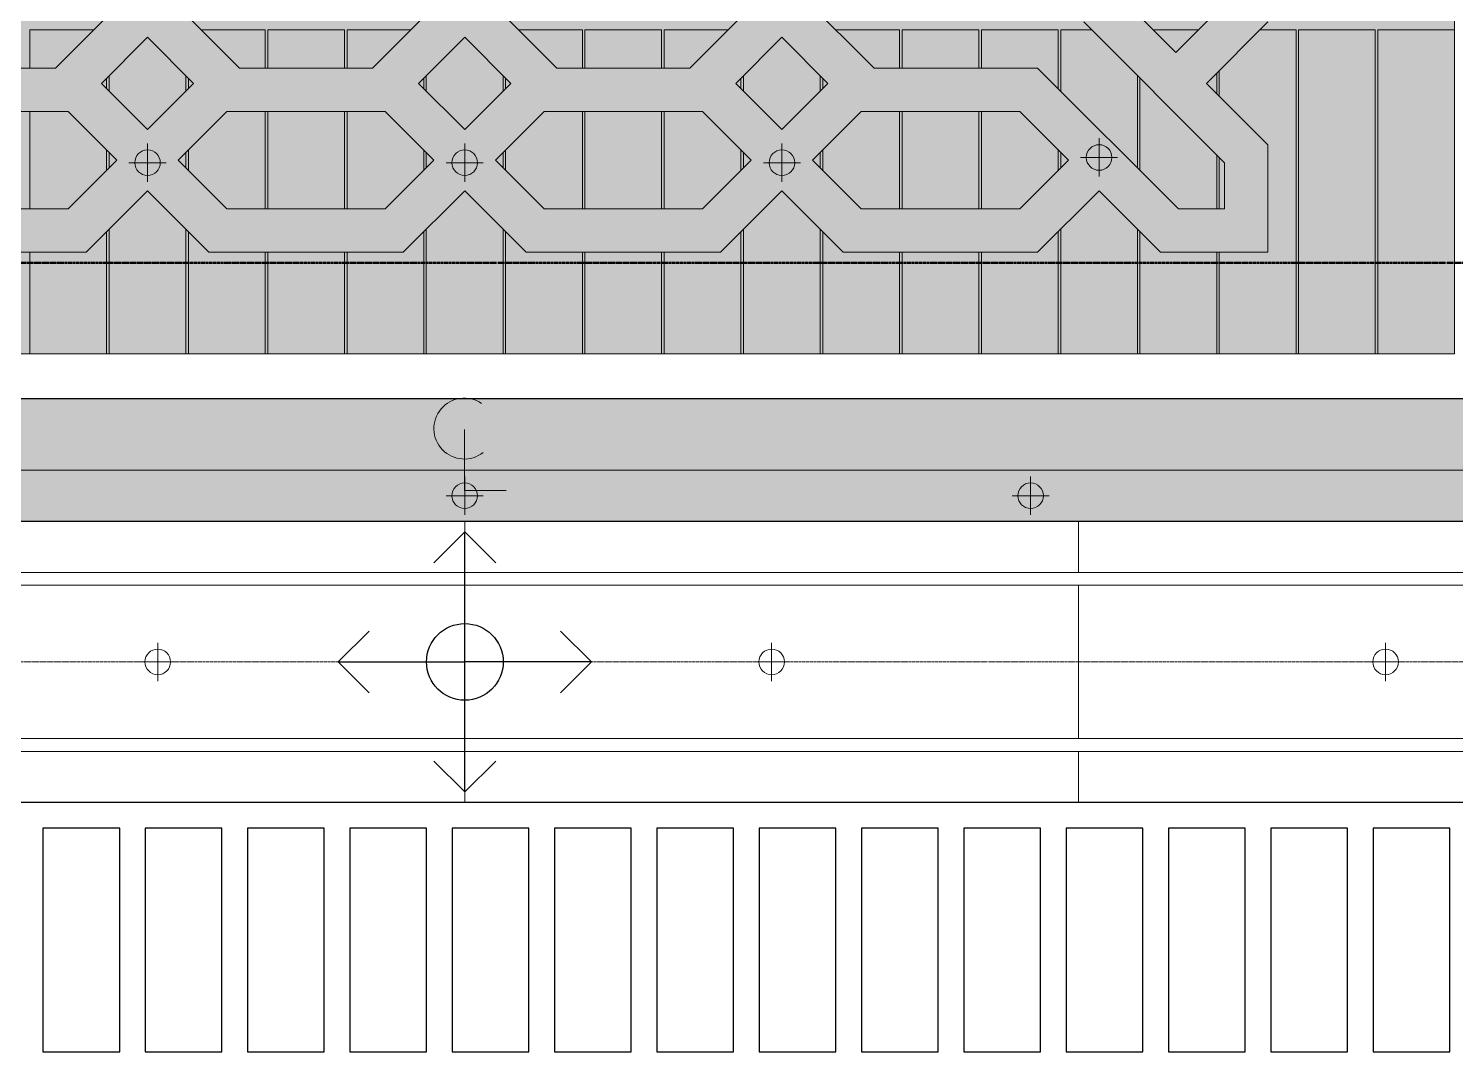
# Model space of a CAD drawing. Header units: millimetres. Extents: x -794334 to -714814, y -17806 to 22403.
# Drawn here: x -763487 to -757909, y 2016 to 6057 of the extents above; entities that cross this region are included whole.
import ezdxf
from ezdxf.xclip import XClip

# ---------------------------------------------------------------- set-up
doc = ezdxf.new("R2010")
doc.units = ezdxf.units.MM
doc.header["$XCLIPFRAME"] = 0
doc.linetypes.add('DPA_Grid _ Level 100', pattern=[10, 5.5, -1.6, 1.3, -1.6])
doc.layers.add('000 - WIPEOUT', color=250, linetype='Continuous')
doc.layers.add('A11_ALU.SOLID SHEET', color=2, linetype='Continuous')
for name, color, linetype, lineweight in [('A-ANNO-NOTE', 3, 'Continuous', 25), ('A-CLNG', 2, 'Continuous', 9), ('A-CLNG-PATT', 2, 'Continuous', 9), ('A-DETL-GENF', 2, 'Continuous', 9), ('A-GENM', 1, 'Continuous', 9), ('A-GLAZ-CURT', 2, 'Continuous', 9), ('E-LITE-EQPM', 2, 'Continuous', 9), ('G-ANNO-SECL', 3, 'Continuous', 9), ('S-GRID', 251, 'Continuous', 9)]:
    doc.layers.add(name, color=color, linetype=linetype, lineweight=lineweight)

# ---------------------------------------------------------------- blocks, each defined once
blk = doc.blocks.new('M_Centreline - Centreline-12570908-4252-01 ENLARGED CONCOURSE LEVEL - REFLECTED CEILING PLAN - SHEET 3')
at = {"layer": 'A-ANNO-NOTE', "lineweight": 18}
for p, q in [((-0.011, 0.592), (-0.011, -1.789)), ((-0.011, -1.789), (1.619, -1.789))]:
    blk.add_line(p, q, dxfattribs=at)
blk.add_arc((-0.011, 0.627), 1.191, 55.7755, 308.0372, dxfattribs=at)
blk = doc.blocks.new('DPA_AN_Setting out - Center-8732820-4252-01 ENLARGED CONCOURSE LEVEL - REFLECTED CEILING PLAN - SHEET 3')
at = {"layer": 'A-ANNO-NOTE'}
for p, q in [((-1.206, 3.877), (0, 5.083)), ((1.206, 3.877), (0, 5.083)), ((0, 0), (0, 5.083)), ((-3.744, 1.206), (-4.95, 0)), ((3.744, 1.206), (4.95, 0)), ((-3.744, -1.206), (-4.95, 0)), ((-4.95, 0), (0, 0)), ((4.95, 0), (0, 0)), ((3.744, -1.206), (4.95, 0)), ((0, -5.083), (0, 0)), ((-1.206, -3.877), (0, -5.083)), ((1.206, -3.877), (0, -5.083))]:
    blk.add_line(p, q, dxfattribs=at)
blk.add_circle((0, 0), 1.5, dxfattribs=at)
blk = doc.blocks.new('*U804')
at = {"layer": 'S-GRID', "linetype": 'DPA_Grid _ Level 100'}
blk.add_line((57942.9, 0), (-14128.9, 0), dxfattribs=at)
blk = doc.blocks.new('System Panel - DPA-AR_Metal Ceiling Rectangular Panel-13139259-4252-01 ENLARGED CONCOURSE LEVEL - REFLECTED CEILING PLAN - SHEET 3')
at = {"layer": 'A-GLAZ-CURT'}
for p, q in [((-735997.4, 4129), (-738397.4, 4129)), ((-738397.4, 4129), (-738397.4, 3929)), ((-738397.4, 3929), (-738397.4, 4129)), ((-738397.4, 4129), (-735997.4, 4129)), ((-735997.4, 3929), (-735997.4, 4129)), ((-735997.4, 4129), (-735997.4, 3929)), ((-738397.4, 3929), (-735997.4, 3929)), ((-735997.4, 3929), (-738397.4, 3929))]:
    blk.add_line(p, q, dxfattribs=at)
blk = doc.blocks.new('System Panel - DPA-AR_Metal Ceiling Rectangular Panel-V26-4252-01 ENLARGED CONCOURSE LEVEL - REFLECTED CEILING PLAN - SHEET 3')
at = {"layer": 'A-GLAZ-CURT'}
for p, q in [((-780057.4, 4129), (-782182.4, 4129)), ((-782182.4, 4129), (-782182.4, 3929)), ((-782182.4, 3929), (-782182.4, 4129)), ((-782182.4, 4129), (-780057.4, 4129)), ((-782182.4, 3929), (-780057.5, 3929)), ((-780057.5, 3929), (-782182.4, 3929))]:
    blk.add_line(p, q, dxfattribs=at)
blk = doc.blocks.new('System Panel - DPA-AR_Metal Ceiling Rectangular Panel-V27-4252-01 ENLARGED CONCOURSE LEVEL - REFLECTED CEILING PLAN - SHEET 3')
at = {"layer": 'A-GLAZ-CURT'}
for p, q in [((-780057.5, 3229), (-782182.4, 3229)), ((-782182.4, 3229), (-782182.4, 3029)), ((-782182.4, 3029), (-782182.4, 3229)), ((-782182.4, 3229), (-780057.5, 3229)), ((-782182.4, 3029), (-780057.4, 3029)), ((-780057.4, 3029), (-782182.4, 3029))]:
    blk.add_line(p, q, dxfattribs=at)
blk = doc.blocks.new('System Panel - DPA-AR_Metal Ceiling Rectangular Panel-V30-4252-01 ENLARGED CONCOURSE LEVEL - REFLECTED CEILING PLAN - SHEET 3')
at = {"layer": 'A-GLAZ-CURT'}
for p, q in [((-773182.4, 3879), (-775582.4, 3879)), ((-775582.4, 3879), (-775582.4, 3279)), ((-775582.4, 3279), (-775582.4, 3879)), ((-775582.4, 3879), (-773182.4, 3879)), ((-773182.4, 3279), (-773182.4, 3879)), ((-773182.4, 3879), (-773182.4, 3279)), ((-775582.4, 3279), (-773182.4, 3279)), ((-773182.4, 3279), (-775582.4, 3279))]:
    blk.add_line(p, q, dxfattribs=at)
blk = doc.blocks.new('System Panel - DPA-AR_Metal Ceiling Rectangular Panel-V29-4252-01 ENLARGED CONCOURSE LEVEL - REFLECTED CEILING PLAN - SHEET 3')
at = {"layer": 'A-GLAZ-CURT'}
for p, q in [((-780057.5, 3879), (-782182.4, 3879)), ((-782182.4, 3879), (-782182.4, 3279)), ((-782182.4, 3279), (-782182.4, 3879)), ((-782182.4, 3879), (-780057.5, 3879)), ((-782182.4, 3279), (-780057.5, 3279)), ((-780057.5, 3279), (-782182.4, 3279))]:
    blk.add_line(p, q, dxfattribs=at)
blk = doc.blocks.new('PP19 Double Pattern Feature Ceiling - Type 1-V209-4252-01 ENLARGED CONCOURSE LEVEL - REFLECTED CEILING PLAN - SHEET 3')
at = {"layer": 'A-GENM'}
h = blk.add_hatch(color=256, dxfattribs=at)
h.paths.add_polyline_path([(269.1, -1809.1), (1028.8, -1809.1), (1268.9, -1569), (1509.1, -1809.1), (2268.8, -1809.1), (2508.9, -1569), (2749.1, -1809.1), (3169.3, -1809.1), (3169.3, -1388.9), (2929.1, -1148.8), (3169.3, -908.7), (3169.3, -269), (2869.1, 31.2), (3169.3, 331.3), (3169.3, 971), (2929.1, 1211.2), (3169.3, 1451.3), (3169.3, 1871.5), (2749.1, 1871.5), (2508.9, 1631.4), (2268.8, 1871.5), (1509.1, 1871.5), (1268.9, 1631.4), (1028.8, 1871.5), (269.1, 1871.5), (28.9, 1631.4), (-211.2, 1871.5), (-970.9, 1871.5), (-1211.1, 1631.4), (-1451.2, 1871.5), (-2210.9, 1871.5), (-2451.1, 1631.4), (-2691.2, 1871.5), (-3111.4, 1871.5), (-3111.4, 1451.3), (-2871.3, 1211.2), (-3111.4, 971), (-3111.4, 331.3), (-2811.2, 31.2), (-3111.4, -269), (-3111.4, -908.7), (-2871.3, -1148.8), (-3111.4, -1388.9), (-3111.4, -1809.1), (-2691.2, -1809.1), (-2451.1, -1569), (-2210.9, -1809.1), (-1451.2, -1809.1), (-1211.1, -1569), (-970.9, -1809.1), (-211.2, -1809.1), (28.9, -1569)])
h.paths.add_polyline_path([(958.5, -1639.3), (339.4, -1639.3), (149, -1448.9), (339.4, -1258.5), (958.5, -1258.5), (1148.9, -1448.9)])
h.paths.add_polyline_path([(1736.1, -1639.3), (1579.4, -1639.3), (1389, -1448.9), (1579.4, -1258.5), (2198.5, -1258.5), (2388.9, -1448.9), (2198.5, -1639.3)])
h.paths.add_polyline_path([(-900.6, -1639.3), (-1091, -1448.9), (-900.6, -1258.5), (-281.5, -1258.5), (-91.1, -1448.9), (-281.5, -1639.3), (-435.9, -1639.3)])
h.paths.add_polyline_path([(-2140.6, -1639.3), (-2331, -1448.9), (-2140.6, -1258.5), (-1521.5, -1258.5), (-1331.1, -1448.9), (-1521.9, -1639.3)])
h.paths.add_polyline_path([(2999.5, -1639.3), (2819.4, -1639.3), (2268.8, -1088.8), (1629.1, -1088.8), (1353.8, -813.5), (1353.8, -664.3), (1964.4, -53.7), (2233.7, -53.7), (2448.9, -269), (2448.9, -908.7), (2999.5, -1459.2)])
h.paths.add_polyline_path([(-2941.6, -1639.3), (-2941.6, -1459.2), (-2391, -908.7), (-2391, -269), (-2175.8, -53.7), (-1906.5, -53.7), (-1295.9, -664.3), (-1295.9, -813.5), (-1571.2, -1088.8), (-2210.9, -1088.8), (-2761.5, -1639.3)])
h.paths.add_polyline_path([(1268.9, -1328.9), (1088.9, -1148.8), (1268.9, -968.7), (1449, -1148.8), (1354.9, -1242.9)])
h.paths.add_polyline_path([(-1211.1, -1328.9), (-1391.1, -1148.8), (-1211.1, -968.7), (-1031, -1148.8), (-1125.1, -1242.9)])
h.paths.add_polyline_path([(28.9, -1328.9), (-151.1, -1148.8), (28.9, -968.7), (209, -1148.8)])
h.paths.add_polyline_path([(650.1, -1088.8), (389.1, -1088.8), (113.8, -813.5), (113.8, -583.7), (608.6, -88.9), (1184.1, -664.3), (1184.1, -813.5), (908.8, -1088.8)])
h.paths.add_polyline_path([(-331.2, -1088.8), (-850.9, -1088.8), (-1126.2, -813.5), (-1126.2, -664.3), (-550.7, -88.9), (-55.9, -583.7), (-55.9, -813.5)])
h.paths.add_polyline_path([(2809.1, -1028.7), (2618.7, -838.3), (2618.7, -219.2), (2749.1, -88.9), (2999.5, -339.3), (2999.5, -838.3), (2822.1, -1015.7)])
h.paths.add_polyline_path([(-2751.2, -1028.7), (-2941.6, -838.3), (-2941.6, -339.3), (-2691.2, -88.9), (-2560.8, -219.2), (-2560.8, -838.3), (-2608, -885.5)])
h.paths.add_polyline_path([(1268.9, -509.1), (728.7, 31.2), (1268.9, 571.4), (1809.2, 31.2), (1736.1, -41.9)])
h.paths.add_polyline_path([(-1211.1, -509.1), (-1751.3, 31.2), (-1211.1, 571.4), (-670.8, 31.2)])
h.paths.add_polyline_path([(28.9, -428.4), (-430.7, 31.2), (28.9, 490.8), (488.6, 31.2)])
h.paths.add_polyline_path([(2508.9, -88.9), (2388.9, 31.2), (2508.9, 151.2), (2629, 31.2)])
h.paths.add_polyline_path([(-2451.1, -88.9), (-2571.1, 31.2), (-2451.1, 151.2), (-2331, 31.2)])
h.paths.add_polyline_path([(1964.4, 116.1), (1353.8, 726.7), (1353.8, 875.8), (1629.1, 1151.1), (2268.8, 1151.1), (2819.4, 1701.7), (2999.5, 1701.7), (2999.5, 1521.6), (2448.9, 971), (2448.9, 331.3), (2233.7, 116.1)])
h.paths.add_polyline_path([(-2175.8, 116.1), (-2391, 331.3), (-2391, 971), (-2941.6, 1521.6), (-2941.6, 1701.7), (-2761.5, 1701.7), (-2210.9, 1151.1), (-1571.2, 1151.1), (-1295.9, 875.8), (-1295.9, 726.7), (-1906.5, 116.1)])
h.paths.add_polyline_path([(608.6, 151.2), (113.8, 646), (113.8, 875.8), (389.1, 1151.1), (908.8, 1151.1), (1184.1, 875.8), (1184.1, 726.7)])
h.paths.add_polyline_path([(2749.1, 151.2), (2618.7, 281.6), (2618.7, 900.7), (2809.1, 1091.1), (2999.5, 900.7), (2999.5, 401.7), (2822.1, 224.3)])
h.paths.add_polyline_path([(-550.7, 151.2), (-1126.2, 726.7), (-1126.2, 875.8), (-850.9, 1151.1), (-331.2, 1151.1), (-55.9, 875.8), (-55.9, 646), (-435.9, 266.1)])
h.paths.add_polyline_path([(-2691.2, 151.2), (-2941.6, 401.7), (-2941.6, 900.7), (-2751.2, 1091.1), (-2560.8, 900.7), (-2560.8, 281.6), (-2608, 234.4)])
h.paths.add_polyline_path([(1268.9, 1031.1), (1088.9, 1211.2), (1268.9, 1391.2), (1449, 1211.2)])
h.paths.add_polyline_path([(28.9, 1031.1), (-151.1, 1211.2), (28.9, 1391.2), (209, 1211.2)])
h.paths.add_polyline_path([(-1211.1, 1031.1), (-1391.1, 1211.2), (-1211.1, 1391.2), (-1031, 1211.2)])
h.paths.add_polyline_path([(650.1, 1320.9), (339.4, 1320.9), (149, 1511.3), (339.4, 1701.7), (958.5, 1701.7), (1148.9, 1511.3), (958.5, 1320.9)])
h.paths.add_polyline_path([(1736.1, 1320.9), (1579.4, 1320.9), (1389, 1511.3), (1579.4, 1701.7), (2198.5, 1701.7), (2388.9, 1511.3), (2198.5, 1320.9)])
h.paths.add_polyline_path([(-900.6, 1320.9), (-1091, 1511.3), (-900.6, 1701.7), (-281.5, 1701.7), (-91.1, 1511.3), (-281.5, 1320.9), (-435.9, 1320.9)])
h.paths.add_polyline_path([(-1521.9, 1320.9), (-2140.6, 1320.9), (-2331, 1511.3), (-2140.6, 1701.7), (-1521.5, 1701.7), (-1331.1, 1511.3), (-1521.5, 1320.9)])
for p, q in [((-1295.9, -813.5), (-1571.2, -1088.8)), ((-1571.2, -1088.8), (-1295.9, -813.5)), ((-850.9, -1088.8), (-1126.2, -813.5)), ((-1126.2, -813.5), (-850.9, -1088.8)), ((-55.9, -813.5), (-331.2, -1088.8)), ((-331.2, -1088.8), (-55.9, -813.5)), ((389.1, -1088.8), (113.8, -813.5)), ((113.8, -813.5), (389.1, -1088.8)), ((1184.1, -813.5), (908.8, -1088.8)), ((908.8, -1088.8), (1184.1, -813.5)), ((1629.1, -1088.8), (1353.8, -813.5)), ((1353.8, -813.5), (1629.1, -1088.8)), ((2809.1, -1028.7), (2618.7, -838.3)), ((2618.7, -838.3), (2809.1, -1028.7)), ((2999.5, -838.3), (2809.1, -1028.7)), ((2809.1, -1028.7), (2999.5, -838.3)), ((2448.9, -908.7), (2999.5, -1459.2)), ((2999.5, -1459.2), (2448.9, -908.7)), ((2929.1, -1148.8), (3169.3, -908.7)), ((3169.3, -908.7), (2929.1, -1148.8)), ((-1391.1, -1148.8), (-1211.1, -968.7)), ((-1211.1, -968.7), (-1391.1, -1148.8)), ((-1211.1, -968.7), (-1031, -1148.8)), ((-1031, -1148.8), (-1211.1, -968.7)), ((-151.1, -1148.8), (28.9, -968.7)), ((28.9, -968.7), (-151.1, -1148.8)), ((28.9, -968.7), (209, -1148.8)), ((209, -1148.8), (28.9, -968.7)), ((1088.9, -1148.8), (1268.9, -968.7)), ((1268.9, -968.7), (1088.9, -1148.8)), ((1268.9, -968.7), (1449, -1148.8)), ((1449, -1148.8), (1268.9, -968.7)), ((-1571.2, -1088.8), (-2210.9, -1088.8)), ((-2210.9, -1088.8), (-1571.2, -1088.8)), ((-331.2, -1088.8), (-850.9, -1088.8)), ((-850.9, -1088.8), (-331.2, -1088.8)), ((908.8, -1088.8), (389.1, -1088.8)), ((389.1, -1088.8), (908.8, -1088.8)), ((2268.8, -1088.8), (1629.1, -1088.8)), ((1629.1, -1088.8), (2268.8, -1088.8)), ((2819.4, -1639.3), (2268.8, -1088.8)), ((2268.8, -1088.8), (2819.4, -1639.3)), ((-1211.1, -1328.9), (-1391.1, -1148.8)), ((-1391.1, -1148.8), (-1211.1, -1328.9)), ((-1031, -1148.8), (-1211.1, -1328.9)), ((-1211.1, -1328.9), (-1031, -1148.8)), ((28.9, -1328.9), (-151.1, -1148.8)), ((-151.1, -1148.8), (28.9, -1328.9)), ((209, -1148.8), (28.9, -1328.9)), ((28.9, -1328.9), (209, -1148.8)), ((1268.9, -1328.9), (1088.9, -1148.8)), ((1088.9, -1148.8), (1268.9, -1328.9)), ((1449, -1148.8), (1268.9, -1328.9)), ((1268.9, -1328.9), (1449, -1148.8)), ((3169.3, -1388.9), (2929.1, -1148.8)), ((2929.1, -1148.8), (3169.3, -1388.9)), ((-2140.6, -1258.5), (-1521.9, -1258.5)), ((-1521.5, -1258.5), (-2140.6, -1258.5)), ((-1521.5, -1258.5), (-1331.1, -1448.9)), ((-1331.1, -1448.9), (-1521.5, -1258.5)), ((-1091, -1448.9), (-900.6, -1258.5)), ((-900.6, -1258.5), (-1091, -1448.9)), ((-900.6, -1258.5), (-281.5, -1258.5)), ((-281.5, -1258.5), (-900.6, -1258.5)), ((-281.5, -1258.5), (-91.1, -1448.9)), ((-91.1, -1448.9), (-281.5, -1258.5)), ((149, -1448.9), (339.4, -1258.5)), ((339.4, -1258.5), (149, -1448.9)), ((339.4, -1258.5), (958.5, -1258.5)), ((958.5, -1258.5), (339.4, -1258.5)), ((958.5, -1258.5), (1148.9, -1448.9)), ((1148.9, -1448.9), (958.5, -1258.5)), ((1389, -1448.9), (1579.4, -1258.5)), ((1579.4, -1258.5), (1389, -1448.9)), ((1579.4, -1258.5), (2198.5, -1258.5)), ((2198.5, -1258.5), (1579.4, -1258.5)), ((2198.5, -1258.5), (2388.9, -1448.9)), ((2388.9, -1448.9), (2198.5, -1258.5)), ((3169.3, -1809.1), (3169.3, -1388.9)), ((3169.3, -1388.9), (3169.3, -1809.1)), ((-1331.1, -1448.9), (-1521.5, -1639.3)), ((-1521.5, -1639.3), (-1331.1, -1448.9)), ((-900.6, -1639.3), (-1091, -1448.9)), ((-1091, -1448.9), (-900.6, -1639.3)), ((-91.1, -1448.9), (-281.5, -1639.3)), ((-281.5, -1639.3), (-91.1, -1448.9)), ((339.4, -1639.3), (149, -1448.9)), ((149, -1448.9), (339.4, -1639.3)), ((1148.9, -1448.9), (958.5, -1639.3)), ((958.5, -1639.3), (1148.9, -1448.9)), ((1579.4, -1639.3), (1389, -1448.9)), ((1389, -1448.9), (1579.4, -1639.3)), ((2388.9, -1448.9), (2198.5, -1639.3)), ((2198.5, -1639.3), (2388.9, -1448.9)), ((2999.5, -1459.2), (2999.5, -1639.3)), ((2999.5, -1639.3), (2999.5, -1459.2)), ((-1451.2, -1809.1), (-1211.1, -1569)), ((-1211.1, -1569), (-1451.2, -1809.1)), ((-1211.1, -1569), (-970.9, -1809.1)), ((-970.9, -1809.1), (-1211.1, -1569)), ((-211.2, -1809.1), (28.9, -1569)), ((28.9, -1569), (-211.2, -1809.1)), ((28.9, -1569), (269.1, -1809.1)), ((269.1, -1809.1), (28.9, -1569)), ((1028.8, -1809.1), (1268.9, -1569)), ((1268.9, -1569), (1028.8, -1809.1)), ((1268.9, -1569), (1509.1, -1809.1)), ((1509.1, -1809.1), (1268.9, -1569)), ((2268.8, -1809.1), (2508.9, -1569)), ((2508.9, -1569), (2268.8, -1809.1)), ((2508.9, -1569), (2749.1, -1809.1)), ((2749.1, -1809.1), (2508.9, -1569)), ((-1521.9, -1639.3), (-2140.6, -1639.3)), ((-2140.6, -1639.3), (-1521.5, -1639.3)), ((-281.5, -1639.3), (-900.6, -1639.3)), ((-900.6, -1639.3), (-281.5, -1639.3)), ((958.5, -1639.3), (339.4, -1639.3)), ((339.4, -1639.3), (958.5, -1639.3)), ((2198.5, -1639.3), (1579.4, -1639.3)), ((1579.4, -1639.3), (2198.5, -1639.3)), ((2999.5, -1639.3), (2819.4, -1639.3)), ((2819.4, -1639.3), (2999.5, -1639.3)), ((-2210.9, -1809.1), (-1451.2, -1809.1)), ((-1451.2, -1809.1), (-2210.9, -1809.1)), ((-970.9, -1809.1), (-211.2, -1809.1)), ((-211.2, -1809.1), (-970.9, -1809.1)), ((269.1, -1809.1), (1028.8, -1809.1)), ((1028.8, -1809.1), (269.1, -1809.1)), ((1509.1, -1809.1), (2268.8, -1809.1)), ((2268.8, -1809.1), (1509.1, -1809.1)), ((2749.1, -1809.1), (3169.3, -1809.1)), ((3169.3, -1809.1), (2749.1, -1809.1))]:
    blk.add_line(p, q, dxfattribs=at)
blk = doc.blocks.new('Curved Concourse Ceiling6 - Curved Concourse Ceiling-12515612-4252-01 ENLARGED CONCOURSE LEVEL - REFLECTED CEILING PLAN - SHEET 3')
at = {"layer": 'A-GENM'}
h = blk.add_hatch(color=256, dxfattribs=at)
h.paths.add_polyline_path([(-757257.5, 4129), (-757257.5, 9894), (-766307.5, 9893.7), (-766307.4, 4129), (-757903.1, 4129)])
h.paths.add_polyline_path([(-757903.1, 4329), (-766107.5, 4329), (-766107.5, 9694), (-757457.5, 9694), (-757457.5, 4329)])
blk.add_hatch(color=256, dxfattribs=at).paths.add_polyline_path([(-766107.5, 4329), (-757457.5, 4329), (-757737.5, 4609), (-765827.5, 4609), (-766069, 4367.5)])
for p, q in [((-757737.5, 4609), (-765827.5, 4609)), ((-765827.5, 4609), (-757737.5, 4609)), ((-766107.5, 4329), (-757457.5, 4329)), ((-766107.5, 4329), (-757457.5, 4329)), ((-757257.5, 4129), (-766307.5, 4129)), ((-766307.5, 4129), (-757257.5, 4129))]:
    blk.add_line(p, q, dxfattribs=at)
blk = doc.blocks.new('*U1029')
at = {"layer": 'A-CLNG-PATT', "lineweight": 25}
h = blk.add_hatch(dxfattribs=at)
h.set_pattern_fill('FP_8', color=256, style=0, pattern_type=2)
h.set_pattern_definition([(270.014, (43947.63, -8158.4), (155.663, -155.587), [37.733, -273.517]), (270.014, (43927.63, -8150.12), (155.663, -155.587), [46.017, -265.233]), (180.014, (43993.66, -8216.12), (-155.663, 155.587), [46.017, -265.233]), (180.014, (43985.37, -8196.12), (-155.663, 155.587), [37.733, -273.517]), (225.014, (44001.3, -8180.18), (-155.663, 155.587), [22.539, -197.548]), (225.014, (44015.45, -8194.32), (-155.663, 155.587), [30.823, -189.264]), (135.014, (44037.25, -8216.11), (155.587, 155.663), [30.823, -189.264]), (135.014, (44045.53, -8196.1), (155.587, 155.663), [22.539, -197.548]), (180.014, (44083.26, -8196.1), (-155.663, 155.587), [37.733, -273.517]), (180.014, (44083.27, -8216.1), (-155.663, 155.587), [46.017, -265.233]), (270.014, (44103.25, -8150.08), (155.663, -155.587), [46.017, -265.233]), (270.014, (44083.25, -8158.37), (155.663, -155.587), [37.733, -273.517]), (135.014, (44083.25, -8158.37), (155.587, 155.663), [22.539, -197.548]), (135.014, (44103.25, -8150.08), (155.587, 155.663), [30.823, -189.264]), (225.014, (44103.24, -8106.49), (-155.663, 155.587), [30.823, -189.264]), (225.014, (44083.24, -8098.2), (-155.663, 155.587), [22.539, -197.548]), (270.014, (44083.23, -8060.47), (155.663, -155.587), [37.733, -273.517]), (270.014, (44103.23, -8060.47), (155.663, -155.587), [46.017, -265.233]), (180.014, (44083.23, -8040.47), (-155.663, 155.587), [46.017, -265.233]), (180.014, (44083.23, -8060.47), (-155.663, 155.587), [37.733, -273.517]), (225.014, (44045.5, -8060.48), (-155.663, 155.587), [22.539, -197.548]), (225.014, (44037.2, -8040.49), (-155.663, 155.587), [30.823, -189.264]), (315.014, (43993.62, -8040.5), (155.587, 155.663), [30.823, -189.264]), (315.014, (43985.34, -8060.5), (155.587, 155.663), [22.539, -197.548]), (180.014, (43985.34, -8060.5), (-155.663, 155.587), [37.733, -273.517]), (180.014, (43993.62, -8040.5), (-155.663, 155.587), [46.017, -265.233]), (270.014, (43927.6, -8060.51), (155.663, -155.587), [46.017, -265.233]), (270.014, (43947.6, -8060.5), (155.663, -155.587), [37.733, -273.517]), (315.014, (43947.61, -8098.24), (155.587, 155.663), [22.539, -197.548]), (315.014, (43927.62, -8106.53), (155.587, 155.663), [30.823, -189.264]), (225.014, (43949.42, -8128.32), (-155.663, 155.587), [30.823, -189.264]), (225.014, (43963.56, -8142.46), (-155.663, 155.587), [22.539, -197.548]), (225.014, (44001.28, -8076.43), (-155.663, 155.587), [53.362, -166.725]), (225.014, (44015.42, -8090.57), (-155.663, 155.587), [53.362, -166.725]), (225.014, (44053.17, -8128.3), (-155.663, 155.587), [53.362, -166.725]), (225.014, (44067.31, -8142.43), (-155.663, 155.587), [53.362, -166.725]), (315.014, (43963.56, -8142.46), (155.587, 155.663), [53.362, -166.725]), (315.014, (43977.7, -8128.31), (155.587, 155.663), [53.362, -166.725]), (135.014, (44053.17, -8128.3), (155.587, 155.663), [53.362, -166.725]), (135.014, (44067.3, -8114.15), (155.587, 155.663), [53.362, -166.725])])
h.paths.add_polyline_path([(13229.9, 1205), (20969.9, 1205), (20969.9, 5660), (13229.9, 5660), (13229.9, 1504.9)])
h.paths.add_polyline_path([(19340, 1602.8), (18580.2, 1602.8), (18340.1, 1842.9), (18100, 1602.8), (17340.2, 1602.8), (17100.1, 1842.9), (16860, 1602.8), (16100.2, 1602.8), (15860.1, 1842.9), (15620, 1602.8), (14860.2, 1602.8), (14620.1, 1842.9), (14380, 1602.8), (13959.8, 1602.8), (13959.8, 2023), (14199.9, 2263.1), (13959.8, 2503.2), (13959.8, 3142.9), (14259.9, 3443), (13959.8, 3743.2), (13959.8, 4382.9), (14199.9, 4623), (13959.8, 4863.1), (13959.8, 5283.3), (14380, 5283.3), (14620.1, 5043.2), (14860.2, 5283.3), (15620, 5283.3), (15860.1, 5043.2), (16100.2, 5283.3), (16860, 5283.3), (17100.1, 5043.2), (17340.2, 5283.3), (18100, 5283.3), (18340.1, 5043.2), (18580.2, 5283.3), (19340, 5283.3), (19580.1, 5043.2), (19820.2, 5283.3), (20240.4, 5283.3), (20240.4, 4863.1), (20000.3, 4623), (20240.4, 4382.9), (20240.4, 3743.2), (19940.3, 3443), (20240.4, 3142.9), (20240.4, 2503.2), (20000.3, 2263.1), (20240.4, 2023), (20240.4, 1602.8), (19820.2, 1602.8), (19580.1, 1842.9), (19460, 1722.8)])
h.paths.add_polyline_path([(17679.8, 1772.5), (18029.6, 1772.5), (18220, 1962.9), (18029.6, 2153.3), (17410.5, 2153.3), (17220.1, 1962.9), (17410.5, 1772.5)])
h.paths.add_polyline_path([(19269.6, 1772.5), (19460, 1962.9), (19269.6, 2153.3), (18650.5, 2153.3), (18460.1, 1962.9), (18650.5, 1772.5), (18807.3, 1772.5)])
h.paths.add_polyline_path([(16170.5, 1772.5), (16789.6, 1772.5), (16980, 1962.9), (16789.6, 2153.3), (16170.5, 2153.3), (15980.1, 1962.9), (16100.2, 1842.9)])
h.paths.add_polyline_path([(15549.6, 1772.5), (15740, 1962.9), (15549.2, 2153.3), (14930.5, 2153.3), (14740.1, 1962.9), (14930.5, 1772.5), (15549.2, 1772.5)])
h.paths.add_polyline_path([(19893.3, 1772.5), (20070.6, 1772.5), (20070.6, 1952.6), (19520.1, 2503.2), (19520.1, 3142.9), (19304.8, 3358.2), (19035.6, 3358.2), (18425, 2747.6), (18425, 2598.4), (18700.3, 2323.1), (19340, 2323.1), (19890.5, 1772.5)])
h.paths.add_polyline_path([(14129.6, 1772.5), (14309.6, 1772.5), (14860.2, 2323.1), (15499.9, 2323.1), (15775.2, 2598.4), (15775.2, 2747.6), (15164.6, 3358.2), (14895.4, 3358.2), (14680.1, 3142.9), (14680.1, 2503.2), (14129.6, 1952.6)])
h.paths.add_polyline_path([(18340.1, 2083), (18520.2, 2263.1), (18340.1, 2443.2), (18160, 2263.1), (18254.1, 2169)])
h.paths.add_polyline_path([(15860.1, 2083), (16040.2, 2263.1), (15860.1, 2443.2), (15680, 2263.1), (15774.1, 2169)])
h.paths.add_polyline_path([(17100.1, 2083), (17280.2, 2263.1), (17100.1, 2443.2), (16920, 2263.1), (17015.2, 2167.9)])
h.paths.add_polyline_path([(17460.3, 2323.1), (17979.9, 2323.1), (18255.2, 2598.4), (18255.2, 2747.6), (17679.8, 3323), (17185, 2828.2), (17185, 2598.4), (17410.5, 2372.8)])
h.paths.add_polyline_path([(16739.9, 2323.1), (17015.2, 2598.4), (17015.2, 2828.2), (16520.4, 3323), (15945, 2747.6), (15945, 2598.4), (16220.3, 2323.1), (16635.2, 2323.1)])
h.paths.add_polyline_path([(14319.9, 2383.1), (14510.3, 2573.5), (14510.3, 3192.6), (14380, 3323), (14129.6, 3072.6), (14129.6, 2573.5), (14309.6, 2393.4)])
h.paths.add_polyline_path([(19880.2, 2383.1), (20070.6, 2573.5), (20070.6, 3072.6), (19820.2, 3323), (19689.8, 3192.6), (19689.8, 2573.5), (19760.2, 2503.2)])
h.paths.add_polyline_path([(18340.1, 2902.8), (18880.3, 3443), (18340.1, 3983.3), (17799.8, 3443), (18255.2, 2987.7)])
h.paths.add_polyline_path([(15860.1, 2902.8), (16400.3, 3443), (15860.1, 3983.3), (15319.8, 3443), (15775.2, 2987.7)])
h.paths.add_polyline_path([(17100.1, 2983.4), (17559.7, 3443), (17100.1, 3902.7), (16640.5, 3443), (17015.2, 3068.3)])
h.paths.add_polyline_path([(19580.1, 3323), (19700.1, 3443), (19580.1, 3563.1), (19460, 3443), (19544.9, 3358.2)])
h.paths.add_polyline_path([(14620.1, 3323), (14740.1, 3443), (14620.1, 3563.1), (14500, 3443), (14510.3, 3432.7)])
h.paths.add_polyline_path([(19304.8, 3527.9), (19520.1, 3743.2), (19520.1, 4382.9), (20070.6, 4933.5), (20070.6, 5113.5), (19890.5, 5113.5), (19340, 4563), (18700.3, 4563), (18425, 4287.7), (18425, 4138.5), (19035.6, 3527.9)])
h.paths.add_polyline_path([(14895.4, 3527.9), (15164.6, 3527.9), (15775.2, 4138.5), (15775.2, 4287.7), (15499.9, 4563), (14860.2, 4563), (14309.6, 5113.5), (14129.6, 5113.5), (14129.6, 4933.5), (14680.1, 4382.9), (14680.1, 3743.2), (14860.2, 3563.1)])
h.paths.add_polyline_path([(17679.8, 3563.1), (18255.2, 4138.5), (18255.2, 4287.7), (17979.9, 4563), (17460.3, 4563), (17185, 4287.7), (17185, 4057.9), (17559.7, 3683.2)])
h.paths.add_polyline_path([(19820.2, 3563.1), (20070.6, 3813.5), (20070.6, 4312.6), (19880.2, 4503), (19689.8, 4312.6), (19689.8, 3693.5), (19700.1, 3683.2)])
h.paths.add_polyline_path([(16520.4, 3563.1), (17015.2, 4057.9), (17015.2, 4287.7), (16739.9, 4563), (16220.3, 4563), (15945, 4287.7), (15945, 4138.5), (16400.3, 3683.2)])
h.paths.add_polyline_path([(14380, 3563.1), (14510.3, 3693.5), (14510.3, 4312.6), (14319.9, 4503), (14129.6, 4312.6), (14129.6, 3813.5), (14259.9, 3683.2)])
h.paths.add_polyline_path([(15860.1, 4442.9), (16040.2, 4623), (15860.1, 4803.1), (15680, 4623), (15775.2, 4527.8)])
h.paths.add_polyline_path([(17100.1, 4442.9), (17280.2, 4623), (17100.1, 4803.1), (16920, 4623), (17015.2, 4527.8)])
h.paths.add_polyline_path([(18340.1, 4442.9), (18520.2, 4623), (18340.1, 4803.1), (18160, 4623), (18255.2, 4527.8)])
h.paths.add_polyline_path([(18029.6, 4732.8), (18220, 4923.2), (18029.6, 5113.5), (17410.5, 5113.5), (17220.1, 4923.2), (17410.5, 4732.8), (17979.9, 4732.8)])
h.paths.add_polyline_path([(19269.6, 4732.8), (19460, 4923.2), (19269.6, 5113.5), (18650.5, 5113.5), (18460.1, 4923.2), (18650.5, 4732.8), (18807.3, 4732.8)])
h.paths.add_polyline_path([(16220.3, 4732.8), (16789.6, 4732.8), (16980, 4923.2), (16789.6, 5113.5), (16170.5, 5113.5), (15980.1, 4923.2), (16170.5, 4732.8)])
h.paths.add_polyline_path([(15549.6, 4732.8), (15740, 4923.2), (15549.2, 5113.5), (14930.5, 5113.5), (14740.1, 4923.2), (14930.5, 4732.8), (15549.2, 4732.8)])
at = {"layer": 'A-CLNG'}
for p, q in [((20969.9, 1205), (20969.9, 5660)), ((20969.9, 5660), (20969.9, 1205)), ((15399.9, 2323.1), (15399.9, 2472.5)), ((15399.9, 2472.5), (15649.3, 2472.5)), ((16070.9, 2472.5), (16319.9, 2472.5)), ((16319.9, 2472.5), (16319.9, 2323.1)), ((16329.9, 2323.1), (16329.9, 2472.5)), ((16329.9, 2472.5), (16629.9, 2472.5)), ((16629.9, 2472.5), (16629.9, 2323.1)), ((16639.9, 2323.1), (16639.9, 2472.5)), ((16639.9, 2472.5), (16889.3, 2472.5)), ((17310.9, 2472.5), (17559.9, 2472.5)), ((17559.9, 2472.5), (17559.9, 2323.1)), ((17569.9, 2323.1), (17569.9, 2472.5)), ((17569.9, 2472.5), (17869.9, 2472.5)), ((17869.9, 2472.5), (17869.9, 2323.1)), ((17879.9, 2323.1), (17879.9, 2472.5)), ((17879.9, 2472.5), (18129.3, 2472.5)), ((18550.9, 2472.5), (18799.9, 2472.5)), ((18799.9, 2472.5), (18799.9, 2323.1)), ((18809.9, 2323.1), (18809.9, 2472.5)), ((18809.9, 2472.5), (19109.9, 2472.5)), ((19109.9, 2472.5), (19109.9, 2323.1)), ((19119.9, 2323.1), (19119.9, 2472.5)), ((19119.9, 2472.5), (19419.9, 2472.5)), ((19419.9, 2472.5), (19419.9, 2243.2)), ((19429.9, 2233.2), (19429.9, 2472.5)), ((19429.9, 2472.5), (19550.7, 2472.5)), ((19790.9, 2472.5), (19969.6, 2472.5)), ((20209.7, 2472.5), (20349.9, 2472.5)), ((20349.9, 2472.5), (20349.9, 1205)), ((20359.9, 1205), (20359.9, 2472.5)), ((20359.9, 2472.5), (20659.9, 2472.5)), ((20659.9, 2472.5), (20659.9, 1205)), ((20669.9, 1205), (20669.9, 2472.5)), ((20669.9, 2472.5), (20969.9, 2472.5)), ((20969.9, 1205), (20969.9, 2472.5)), ((20969.9, 2472.5), (20969.9, 1205)), ((15709.9, 2233.2), (15709.9, 2293)), ((16009.9, 2293.4), (16009.9, 2232.8)), ((16949.9, 2233.2), (16949.9, 2293)), ((17249.9, 2293.4), (17249.9, 2232.8)), ((18189.9, 2233.2), (18189.9, 2293)), ((18489.9, 2293.4), (18489.9, 2232.8)), ((19729.9, 2293.4), (19729.9, 1933.2)), ((20039.9, 2302.7), (20039.9, 2223.5)), ((20049.9, 2213.5), (20049.9, 2312.7)), ((15699.9, 2283), (15699.9, 2243.2)), ((16019.9, 2242.8), (16019.9, 2283.4)), ((16939.9, 2283), (16939.9, 2243.2)), ((17259.9, 2242.8), (17259.9, 2283.4)), ((18179.9, 2283), (18179.9, 2243.2)), ((18499.9, 2242.8), (18499.9, 2283.4)), ((19739.9, 1923.2), (19739.9, 2283.4)), ((15399.9, 1772.5), (15399.9, 2153.3)), ((16319.9, 2153.3), (16319.9, 1772.5)), ((16329.9, 1772.5), (16329.9, 2153.3)), ((16629.9, 2153.3), (16629.9, 1772.5)), ((16639.9, 1772.5), (16639.9, 2153.3)), ((17559.9, 2153.3), (17559.9, 1772.5)), ((17569.9, 1772.5), (17569.9, 2153.3)), ((17869.9, 2153.3), (17869.9, 1772.5)), ((17879.9, 1772.5), (17879.9, 2153.3)), ((18799.9, 2153.3), (18799.9, 1772.5)), ((18809.9, 1772.5), (18809.9, 2153.3)), ((19109.9, 2153.3), (19109.9, 1772.5)), ((19119.9, 1772.5), (19119.9, 2153.3)), ((15699.9, 2003.1), (15699.9, 1922.8)), ((15709.9, 1932.8), (15709.9, 1993.1)), ((16009.9, 1992.7), (16009.9, 1933.2)), ((16019.9, 1923.2), (16019.9, 2002.7)), ((16939.9, 2003.1), (16939.9, 1922.8)), ((16949.9, 1932.8), (16949.9, 1993.1)), ((17249.9, 1992.7), (17249.9, 1933.2)), ((17259.9, 1923.2), (17259.9, 2002.7)), ((18179.9, 2003.1), (18179.9, 1922.8)), ((18189.9, 1932.8), (18189.9, 1993.1)), ((18489.9, 1992.7), (18489.9, 1933.2)), ((18499.9, 1923.2), (18499.9, 2002.7)), ((19419.9, 2003.1), (19419.9, 1922.8)), ((19429.9, 1932.8), (19429.9, 1993.1)), ((20039.9, 1983.4), (20039.9, 1772.5)), ((20049.9, 1772.5), (20049.9, 1973.4)), ((15699.9, 1682.7), (15699.9, 1205)), ((15709.9, 1205), (15709.9, 1692.7)), ((16009.9, 1693.1), (16009.9, 1205)), ((16019.9, 1205), (16019.9, 1683.1)), ((16939.9, 1682.7), (16939.9, 1205)), ((16949.9, 1205), (16949.9, 1692.7)), ((17249.9, 1693.1), (17249.9, 1205)), ((17259.9, 1205), (17259.9, 1683.1)), ((18179.9, 1682.7), (18179.9, 1205)), ((18189.9, 1205), (18189.9, 1692.7)), ((18489.9, 1693.1), (18489.9, 1205)), ((18499.9, 1205), (18499.9, 1683.1)), ((19419.9, 1682.7), (19419.9, 1205)), ((19429.9, 1205), (19429.9, 1692.7)), ((19729.9, 1693.1), (19729.9, 1205)), ((19739.9, 1205), (19739.9, 1683.1)), ((15399.9, 1205), (15399.9, 1602.8)), ((16319.9, 1602.8), (16319.9, 1205)), ((16329.9, 1205), (16329.9, 1602.8)), ((16629.9, 1602.8), (16629.9, 1205)), ((16639.9, 1205), (16639.9, 1602.8)), ((17559.9, 1602.8), (17559.9, 1205)), ((17569.9, 1205), (17569.9, 1602.8)), ((17869.9, 1602.8), (17869.9, 1205)), ((17879.9, 1205), (17879.9, 1602.8)), ((18799.9, 1602.8), (18799.9, 1205)), ((18809.9, 1205), (18809.9, 1602.8)), ((19109.9, 1602.8), (19109.9, 1205)), ((19119.9, 1205), (19119.9, 1602.8)), ((20039.9, 1602.8), (20039.9, 1205)), ((20049.9, 1205), (20049.9, 1602.8)), ((13229.9, 1205), (20969.9, 1205)), ((20969.9, 1205), (13229.9, 1205)), ((15399.9, 1205), (15699.9, 1205)), ((15699.9, 1205), (15399.9, 1205)), ((15709.9, 1205), (16009.9, 1205)), ((16009.9, 1205), (15709.9, 1205)), ((16019.9, 1205), (16319.9, 1205)), ((16319.9, 1205), (16019.9, 1205)), ((16329.9, 1205), (16629.9, 1205)), ((16629.9, 1205), (16329.9, 1205)), ((16639.9, 1205), (16939.9, 1205)), ((16939.9, 1205), (16639.9, 1205)), ((16949.9, 1205), (17249.9, 1205)), ((17249.9, 1205), (16949.9, 1205)), ((17259.9, 1205), (17559.9, 1205)), ((17559.9, 1205), (17259.9, 1205)), ((17569.9, 1205), (17869.9, 1205)), ((17869.9, 1205), (17569.9, 1205)), ((17879.9, 1205), (18179.9, 1205)), ((18179.9, 1205), (17879.9, 1205)), ((18189.9, 1205), (18489.9, 1205)), ((18489.9, 1205), (18189.9, 1205)), ((18499.9, 1205), (18799.9, 1205)), ((18799.9, 1205), (18499.9, 1205)), ((18809.9, 1205), (19109.9, 1205)), ((19109.9, 1205), (18809.9, 1205)), ((19119.9, 1205), (19419.9, 1205)), ((19419.9, 1205), (19119.9, 1205)), ((19429.9, 1205), (19729.9, 1205)), ((19729.9, 1205), (19429.9, 1205)), ((19739.9, 1205), (20039.9, 1205)), ((20039.9, 1205), (19739.9, 1205)), ((20049.9, 1205), (20349.9, 1205)), ((20349.9, 1205), (20049.9, 1205)), ((20359.9, 1205), (20659.9, 1205)), ((20659.9, 1205), (20359.9, 1205)), ((20669.9, 1205), (20969.9, 1205)), ((20969.9, 1205), (20669.9, 1205))]:
    blk.add_line(p, q, dxfattribs=at)
at = {"layer": 'A-GENM'}
for name, p in [('Curved Concourse Ceiling6 - Curved Concourse Ceiling-12515612-4252-01 ENLARGED CONCOURSE LEVEL - REFLECTED CEILING PLAN - SHEET 3', (778882.4, -3579)), ('PP19 Double Pattern Feature Ceiling - Type 1-V209-4252-01 ENLARGED CONCOURSE LEVEL - REFLECTED CEILING PLAN - SHEET 3', (17071.1, 3411.9))]:
    blk.add_blockref(name, p, dxfattribs=at)
at = {"layer": 'A-GLAZ-CURT'}
for name, p in [('System Panel - DPA-AR_Metal Ceiling Rectangular Panel-13139259-4252-01 ENLARGED CONCOURSE LEVEL - REFLECTED CEILING PLAN - SHEET 3', (753097.3, -3579)), ('System Panel - DPA-AR_Metal Ceiling Rectangular Panel-13139259-4252-01 ENLARGED CONCOURSE LEVEL - REFLECTED CEILING PLAN - SHEET 3', (755497.3, -3579)), ('System Panel - DPA-AR_Metal Ceiling Rectangular Panel-V26-4252-01 ENLARGED CONCOURSE LEVEL - REFLECTED CEILING PLAN - SHEET 3', (801682.4, -3579)), ('System Panel - DPA-AR_Metal Ceiling Rectangular Panel-V30-4252-01 ENLARGED CONCOURSE LEVEL - REFLECTED CEILING PLAN - SHEET 3', (790282.4, -3579)), ('System Panel - DPA-AR_Metal Ceiling Rectangular Panel-V30-4252-01 ENLARGED CONCOURSE LEVEL - REFLECTED CEILING PLAN - SHEET 3', (792682.4, -3579)), ('System Panel - DPA-AR_Metal Ceiling Rectangular Panel-V29-4252-01 ENLARGED CONCOURSE LEVEL - REFLECTED CEILING PLAN - SHEET 3', (801682.4, -3579)), ('System Panel - DPA-AR_Metal Ceiling Rectangular Panel-13139259-4252-01 ENLARGED CONCOURSE LEVEL - REFLECTED CEILING PLAN - SHEET 3', (753097.3, -4479)), ('System Panel - DPA-AR_Metal Ceiling Rectangular Panel-13139259-4252-01 ENLARGED CONCOURSE LEVEL - REFLECTED CEILING PLAN - SHEET 3', (755497.3, -4479)), ('System Panel - DPA-AR_Metal Ceiling Rectangular Panel-V27-4252-01 ENLARGED CONCOURSE LEVEL - REFLECTED CEILING PLAN - SHEET 3', (801682.4, -3579))]:
    blk.add_blockref(name, p, dxfattribs=at)
blk = doc.blocks.new('*U1230')
for points in [[(0, 0), (9050, 0), (9050, 5765), (0, 5765)], [(480, 480), (8570, 480), (8570, 5285), (480, 5285)]]:
    blk.add_lwpolyline(points, close=True)
blk = doc.blocks.new('*U1240')
at = {"color": 3}
for points in [[(-437.5, -650), (437.5, -650), (437.5, -950), (-437.5, -950)], [(-437.5, -1050), (437.5, -1050), (437.5, -1350), (-437.5, -1350)], [(-437.5, -1450), (437.5, -1450), (437.5, -1750), (-437.5, -1750)], [(-437.5, -1850), (437.5, -1850), (437.5, -2150), (-437.5, -2150)], [(-437.5, -2250), (437.5, -2250), (437.5, -2550), (-437.5, -2550)], [(-437.5, -2650), (437.5, -2650), (437.5, -2950), (-437.5, -2950)], [(-437.5, -3050), (437.5, -3050), (437.5, -3350), (-437.5, -3350)], [(-437.5, -3450), (437.5, -3450), (437.5, -3750), (-437.5, -3750)], [(-437.5, -3850), (437.5, -3850), (437.5, -4150), (-437.5, -4150)], [(-437.5, -4250), (437.5, -4250), (437.5, -4550), (-437.5, -4550)], [(-437.5, -4650), (437.5, -4650), (437.5, -4950), (-437.5, -4950)], [(-437.5, -5050), (437.5, -5050), (437.5, -5350), (-437.5, -5350)], [(-437.5, -5450), (437.5, -5450), (437.5, -5750), (-437.5, -5750)], [(-437.5, -5850), (437.5, -5850), (437.5, -6150), (-437.5, -6150)]]:
    blk.add_wipeout(points, dxfattribs=at).dxf.layer = '000 - WIPEOUT'
at = {"layer": 'A11_ALU.SOLID SHEET', "color": 0, "linetype": 'ByBlock'}
for points in [[(-437.5, -950), (437.5, -950), (437.5, -650), (-437.5, -650)], [(-437.5, -1350), (437.5, -1350), (437.5, -1050), (-437.5, -1050)], [(-437.5, -1750), (437.5, -1750), (437.5, -1450), (-437.5, -1450)], [(-437.5, -2150), (437.5, -2150), (437.5, -1850), (-437.5, -1850)], [(-437.5, -2550), (437.5, -2550), (437.5, -2250), (-437.5, -2250)], [(-437.5, -2950), (437.5, -2950), (437.5, -2650), (-437.5, -2650)], [(-437.5, -3350), (437.5, -3350), (437.5, -3050), (-437.5, -3050)], [(-437.5, -3750), (437.5, -3750), (437.5, -3450), (-437.5, -3450)], [(-437.5, -4150), (437.5, -4150), (437.5, -3850), (-437.5, -3850)], [(-437.5, -4550), (437.5, -4550), (437.5, -4250), (-437.5, -4250)], [(-437.5, -4950), (437.5, -4950), (437.5, -4650), (-437.5, -4650)], [(-437.5, -5350), (437.5, -5350), (437.5, -5050), (-437.5, -5050)], [(-437.5, -5750), (437.5, -5750), (437.5, -5450), (-437.5, -5450)], [(-437.5, -6150), (437.5, -6150), (437.5, -5850), (-437.5, -5850)]]:
    blk.add_lwpolyline(points, close=True, dxfattribs=at)
blk = doc.blocks.new('*U1630')
for points in [[(-4139.5, 6315), (-75674.9, 6315), (-75674.9, 550), (-4139.5, 550)], [(22690, -750), (19166.4, -750), (19116.4, -700), (18966.4, -550), (-101025.4, -550), (-101025.4, -6705), (-96300, -6705), (-96300, -7350), (-94497.6, -7350), (17250, -7350), (17250, -6850), (18300, -6850), (22690, -6850)]]:
    blk.add_lwpolyline(points, close=True)
blk.add_blockref('*U1230', (-21625.1, 550))
at = {"layer": 'A11_ALU.SOLID SHEET', "color": 0, "linetype": 'ByBlock', "rotation": 90}
blk.add_blockref('*U1240', (-19400, -1088), dxfattribs=at)
blk = doc.blocks.new('LGF_DL_SAA_LowPower_DL1a - LGF_DL_SAA_LowPower_DL1a-8854269-4150-01 CONCOURSE LEVEL - REFLECTED CEILING PLAN')
at = {"layer": 'A-DETL-GENF'}
for p, q in [((0, -75), (0, 75)), ((72.5, 0), (-72.5, 0))]:
    blk.add_line(p, q, dxfattribs=at)
blk.add_circle((0, 0), 50, dxfattribs=at)
blk = doc.blocks.new('LGF_DL_SAA_LowPower_DL1a - LGF_DL_SAA_LowPower_DL1a-8832329-4150-01 CONCOURSE LEVEL - REFLECTED CEILING PLAN')
at = {"layer": 'A-DETL-GENF'}
for p, q in [((0, 75), (0, -75)), ((72.5, 0), (-72.5, 0))]:
    blk.add_line(p, q, dxfattribs=at)
blk.add_circle((0, 0), 50, dxfattribs=at)
blk = doc.blocks.new('C-1-PP19-AR-4150-01-B_20250901-115810_EXDOWNLIGHT')
at = {"layer": 'E-LITE-EQPM', "extrusion": (0, 0, -1), "rotation": 180}
for name, p in [('LGF_DL_SAA_LowPower_DL1a - LGF_DL_SAA_LowPower_DL1a-8854269-4150-01 CONCOURSE LEVEL - REFLECTED CEILING PLAN', (18339.9, 1952.7)), ('LGF_DL_SAA_LowPower_DL1a - LGF_DL_SAA_LowPower_DL1a-8854269-4150-01 CONCOURSE LEVEL - REFLECTED CEILING PLAN', (17099.9, 1952.7)), ('LGF_DL_SAA_LowPower_DL1a - LGF_DL_SAA_LowPower_DL1a-8854269-4150-01 CONCOURSE LEVEL - REFLECTED CEILING PLAN', (15859.9, 1952.7)), ('LGF_DL_SAA_LowPower_DL1a - LGF_DL_SAA_LowPower_DL1a-8854269-4150-01 CONCOURSE LEVEL - REFLECTED CEILING PLAN', (14619.9, 1973.1)), ('LGF_DL_SAA_LowPower_DL1a - LGF_DL_SAA_LowPower_DL1a-8854269-4150-01 CONCOURSE LEVEL - REFLECTED CEILING PLAN', (17100.1, 650)), ('LGF_DL_SAA_LowPower_DL1a - LGF_DL_SAA_LowPower_DL1a-8854269-4150-01 CONCOURSE LEVEL - REFLECTED CEILING PLAN', (14887.6, 650)), ('LGF_DL_SAA_LowPower_DL1a - LGF_DL_SAA_LowPower_DL1a-8832329-4150-01 CONCOURSE LEVEL - REFLECTED CEILING PLAN', (18300, 0)), ('LGF_DL_SAA_LowPower_DL1a - LGF_DL_SAA_LowPower_DL1a-8832329-4150-01 CONCOURSE LEVEL - REFLECTED CEILING PLAN', (15900, 0)), ('LGF_DL_SAA_LowPower_DL1a - LGF_DL_SAA_LowPower_DL1a-8832329-4150-01 CONCOURSE LEVEL - REFLECTED CEILING PLAN', (13500, 0))]:
    blk.add_blockref(name, p, dxfattribs=at)

msp = doc.modelspace()

# ---------------------------------------------------------------- block references
at = {"layer": 'A11_ALU.SOLID SHEET'}
ref = msp.add_blockref('*U1630', (-744681.2, 3579), dxfattribs=at)
XClip(ref).set_block_clipping_path([(-45802.4668593339, -9620.0029952967), (23702.8690583039, 10334.9999958097)])

# ---------------------------------------------------------------- next in the draw order: linework, layer by layer
at = {"layer": 'G-ANNO-SECL', "linetype": 'DPA_Grid _ Level 100', "lineweight": 50}
msp.add_line((-792523.2, 5139.9), (-718679.1, 5139.9), dxfattribs=at)

# ---------------------------------------------------------------- next in the draw order: block references
for name in ['*U804', '*U1029']:
    msp.add_blockref(name, (-778882.4, 3579))
ref = msp.add_blockref('C-1-PP19-AR-4150-01-B_20250901-115810_EXDOWNLIGHT', (-744682.4, 3579))
XClip(ref).set_block_clipping_path([(-45801.3280238605, -9620.0029952967), (23704.0078937773, 10334.9999958097)])
at = {"layer": 'A-ANNO-NOTE', "xscale": 100, "yscale": 100, "zscale": 100}
for name, p in [('M_Centreline - Centreline-12570908-4252-01 ENLARGED CONCOURSE LEVEL - REFLECTED CEILING PLAN - SHEET 3', (-761782.5, 4429)), ('DPA_AN_Setting out - Center-8732820-4252-01 ENLARGED CONCOURSE LEVEL - REFLECTED CEILING PLAN - SHEET 3', (-761781.8, 3579))]:
    msp.add_blockref(name, p, dxfattribs=at)

doc.saveas('drawing.dxf')
